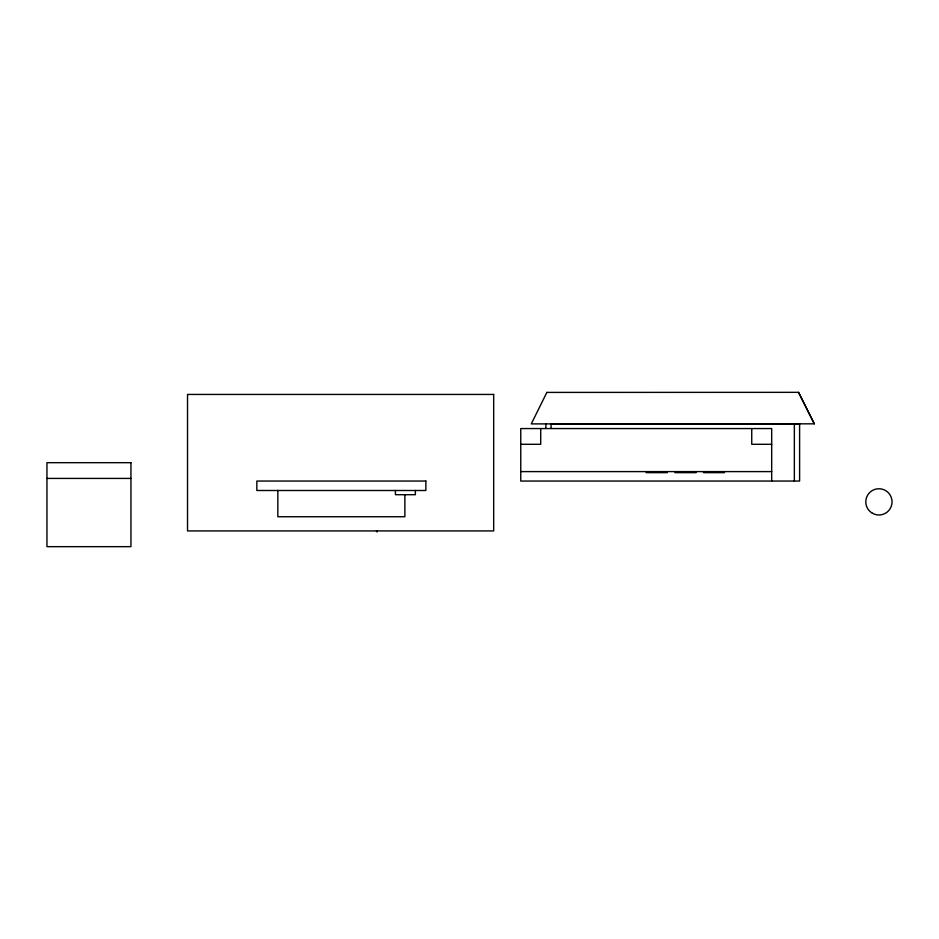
<?xml version="1.0" encoding="UTF-8"?>
<svg xmlns="http://www.w3.org/2000/svg" width="939" height="939" viewBox="0 0 939 939"><rect width="100%" height="100%" fill="white"/><g stroke="black" fill="none" stroke-linecap="round" stroke-linejoin="round"><path stroke-width="1.41" d="M540.711 428.56L540.711 444.3L520.758 444.3M751.74 428.56L751.74 444.3L771.682 444.3M771.682 481.05L771.682 428.56L520.758 428.56L520.758 481.05L799.605 481.05L799.605 423.829L551.087 423.829L551.087 428.231M546.897 392.338L531.274 423.9L814.301 423.829L798.549 392.338L547.026 392.408M798.549 392.338L814.301 423.829M520.758 471.601L771.682 471.601M46.95 478.421L130.944 478.421M376.504 530.711L377.149 530.922M376.504 531.65L377.149 531.861M794.347 424.041L794.347 481.05M724.439 471.601L724.439 472.646L703.44 472.646L703.44 471.601M696.092 471.601L696.092 472.646L675.094 472.646L675.094 471.601M667.218 471.601L667.218 472.646L646.22 472.646L646.22 471.601M545.841 423.829L545.841 428.231M415.378 490.498L415.378 494.7L395.425 494.7L395.425 490.498M404.873 494.876L404.873 516.743L277.838 516.743L277.838 490.498M493.679 394.439L187.53 394.439L187.53 530.922L493.679 530.922L493.679 394.439M130.944 462.681L46.95 462.681L46.95 546.662L130.944 546.662L130.944 462.681M425.872 481.05L256.84 481.05L256.84 490.498L425.872 490.498L425.872 481.05M872.366 513.234A13.123 13.123 0 0 0 892.05 501.86A13.123 13.123 0 0 0 872.366 490.498A13.123 13.123 0 0 0 872.366 513.234"/></g></svg>
